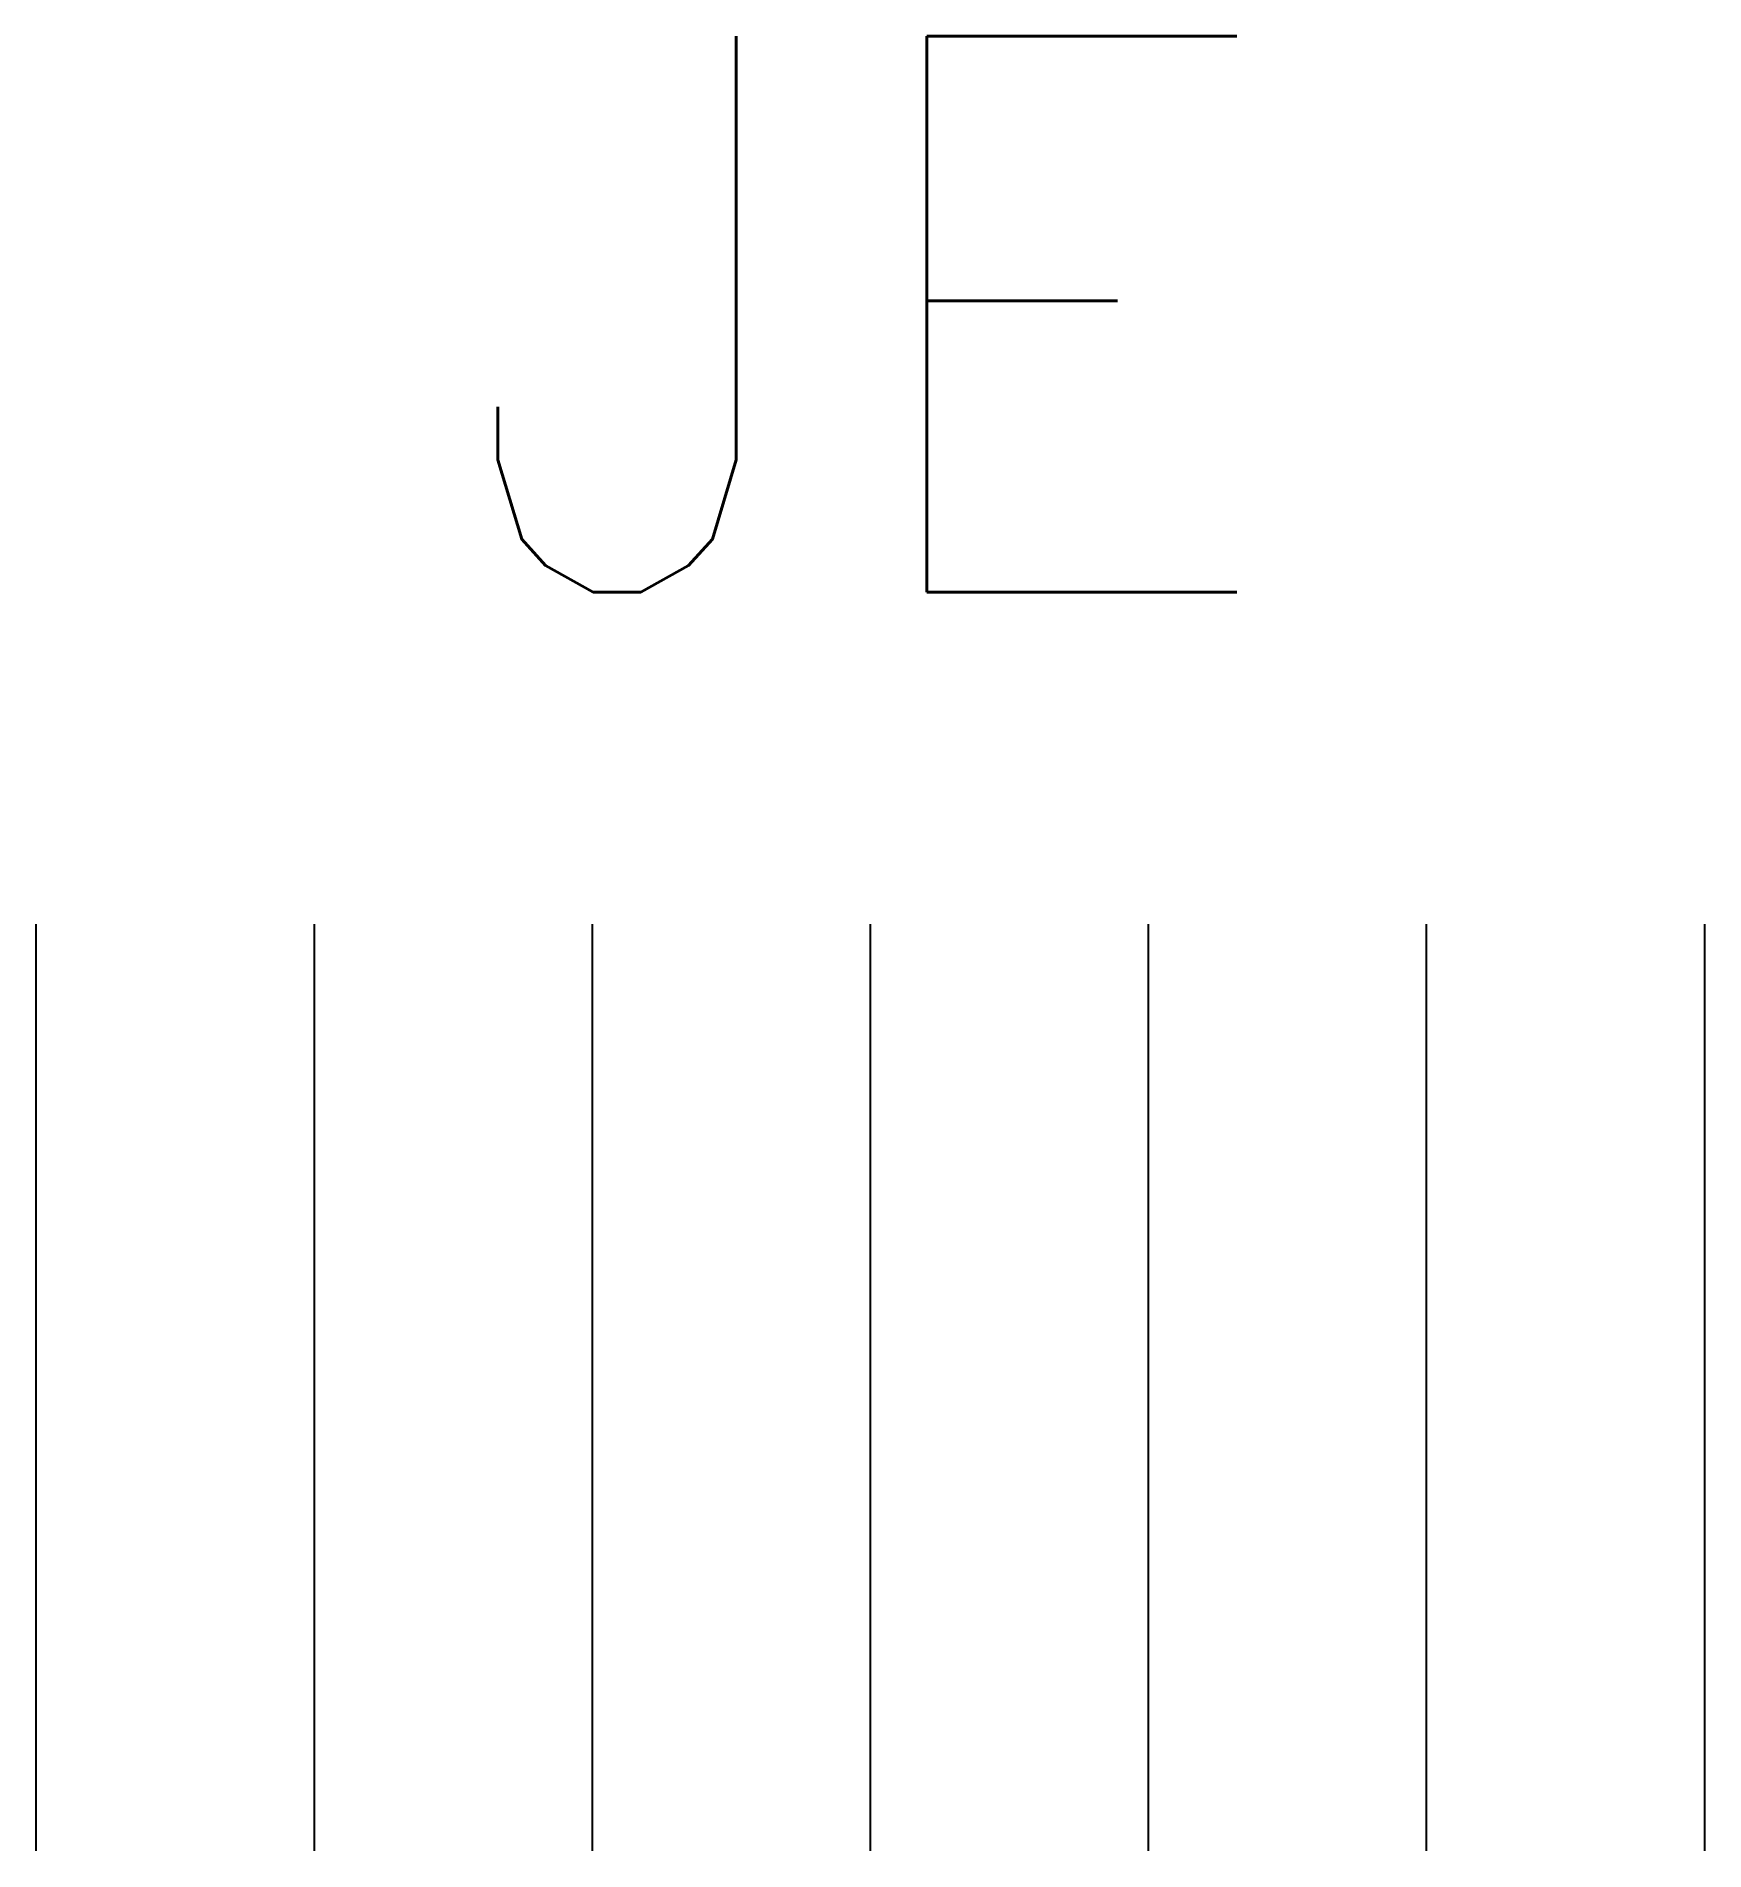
# Model space of a CAD drawing. Header units: millimetres. Extents: x -71.366 to -70.916, y 47.182 to 47.672.
import ezdxf
from ezdxf.enums import TextEntityAlignment as Align

# ---------------------------------------------------------------- set-up
doc = ezdxf.new("R2010")
doc.units = ezdxf.units.MM
doc.header["$LTSCALE"] = 10
doc.layers.add('Inc_símbolos', color=2, linetype='Continuous')
doc.styles.add('r60', font='romans.shx')

msp = doc.modelspace()

# ---------------------------------------------------------------- linework, layer by layer
at = {"layer": 'Inc_símbolos', "color": 3}
for p, q in [((-71.36621, 47.1819), (-71.36621, 47.4319)), ((-71.29121, 47.1819), (-71.29121, 47.4319)), ((-71.21621, 47.1819), (-71.21621, 47.4319)), ((-71.14121, 47.1819), (-71.14121, 47.4319)), ((-71.06621, 47.1819), (-71.06621, 47.4319)), ((-70.99121, 47.1819), (-70.99121, 47.4319)), ((-70.91621, 47.1819), (-70.91621, 47.4319))]:
    msp.add_line(p, q, dxfattribs=at)

# ---------------------------------------------------------------- texts
at = {"layer": 'Inc_símbolos', "color": 2, "style": 'r60'}
msp.add_text('JE', height=0.15, dxfattribs=at).set_placement((-71.14207, 47.52155), align=Align.CENTER)

doc.saveas('drawing.dxf')
